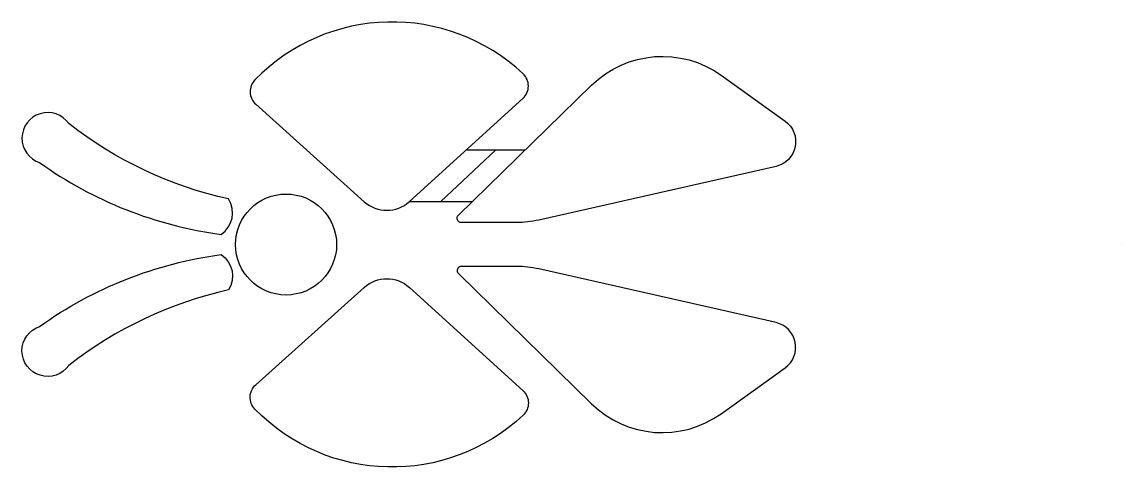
# Model space of a CAD drawing. Header units: millimetres. Extents: x 2648 to 2775, y 2777 to 2917.
# Drawn here: x 2648.2 to 2680.82, y 2777.29 to 2790.51 of the extents above.
import ezdxf

# ---------------------------------------------------------------- set-up
doc = ezdxf.new("R2010")
doc.units = ezdxf.units.MM

msp = doc.modelspace()

# ---------------------------------------------------------------- linework, layer by layer
for p, q in [((2662.256, 2786.701, 10), (2660.635, 2785.173, 10)), ((2662.256, 2786.701), (2660.635, 2785.173)), ((2663.13, 2786.697, 10), (2661.383, 2786.704, 10)), ((2663.13, 2786.697), (2661.383, 2786.704)), ((2659.699, 2785.173, 10), (2661.57, 2785.173, 10)), ((2659.699, 2785.173), (2661.57, 2785.173)), ((2680.823, 2783.897, 5), (2680.823, 2783.897, 10))]:
    msp.add_line(p, q)
at = {"elevation": 10}
for points in [[(2655.137, 2788.064), (2658.358, 2785.169, 0.384974), (2659.699, 2785.173), (2663.067, 2788.236, 0.437705), (2663.073, 2788.97, 0.409126), (2655.112, 2788.784, 0.425599)], [(2670.581, 2786.219), (2663.54, 2784.623, -0.05577), (2662.877, 2784.549), (2661.239, 2784.549, -0.672306), (2661.151, 2784.764), (2665.108, 2788.631, -0.364066), (2668.954, 2788.923), (2670.853, 2787.56, -0.646678)], [(2654.329, 2785.249, -0.110955), (2649.587, 2787.488, 1.391185), (2648.722, 2786.33, 0.122924), (2654.109, 2784.198, 0.411819)], [(2654.329, 2782.546, 0.110955), (2649.587, 2780.307, -1.391185), (2648.722, 2781.464, -0.122924), (2654.109, 2783.597, -0.411819)], [(2670.581, 2781.576), (2663.54, 2783.171, 0.05577), (2662.877, 2783.245), (2661.239, 2783.245, 0.672306), (2661.151, 2783.031), (2665.108, 2779.164, 0.364066), (2668.954, 2778.872), (2670.853, 2780.235, 0.646678)], [(2655.137, 2779.731), (2658.358, 2782.625, -0.384974), (2659.699, 2782.621), (2663.067, 2779.559, -0.437705), (2663.073, 2778.824, -0.409126), (2655.112, 2779.01, -0.425599)]]:
    msp.add_lwpolyline(points, format="xyb", close=True, dxfattribs=at)
for points in [[(2655.137, 2788.064), (2658.358, 2785.169, 0.384974), (2659.699, 2785.173), (2663.067, 2788.236, 0.437705), (2663.073, 2788.97, 0.409126), (2655.112, 2788.784, 0.425599)], [(2670.581, 2786.219), (2663.54, 2784.623, -0.05577), (2662.877, 2784.549), (2661.239, 2784.549, -0.672306), (2661.151, 2784.764), (2665.108, 2788.631, -0.364066), (2668.954, 2788.923), (2670.853, 2787.56, -0.646678)], [(2654.329, 2782.546, 0.110955), (2649.587, 2780.307, -1.391185), (2648.722, 2781.464, -0.122924), (2654.109, 2783.597, -0.411819)], [(2670.581, 2781.576), (2663.54, 2783.171, 0.05577), (2662.877, 2783.245), (2661.239, 2783.245, 0.672306), (2661.151, 2783.031), (2665.108, 2779.164, 0.364066), (2668.954, 2778.872), (2670.853, 2780.235, 0.646678)], [(2655.137, 2779.731), (2658.358, 2782.625, -0.384974), (2659.699, 2782.621), (2663.067, 2779.559, -0.437705), (2663.073, 2778.824, -0.409126), (2655.112, 2779.01, -0.425599)]]:
    msp.add_lwpolyline(points, format="xyb", close=True)
for centre in [(2656.037, 2783.897, 10), (2656.037, 2783.897)]:
    msp.add_circle(centre, 1.5)

doc.saveas('drawing.dxf')
